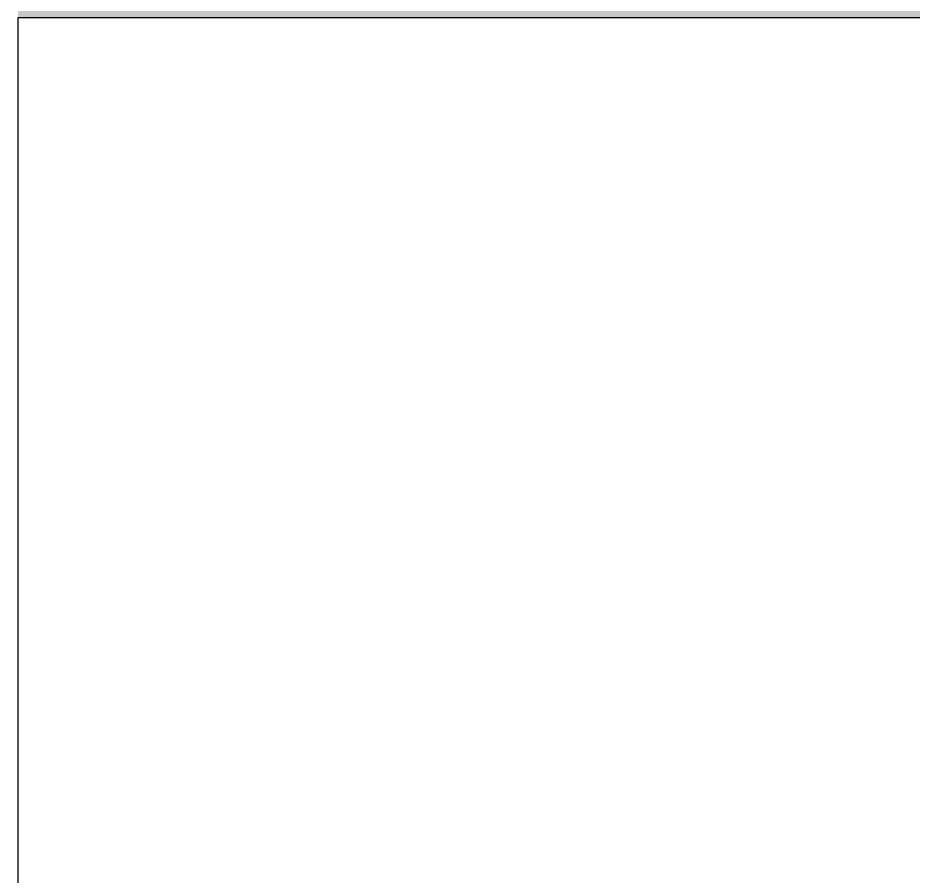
# Model space of a CAD drawing. Header units: inches. Extents: x -4061 to -1937, y 9836 to 11171.
# Drawn here: x -3133.1237 to -3132.7424, y 10360.5737 to 10360.9394 of the extents above; entities that cross this region are included whole.
import ezdxf

# ---------------------------------------------------------------- set-up
doc = ezdxf.new("R2010")
doc.units = ezdxf.units.IN
doc.header["$MEASUREMENT"] = 0
for name, color, linetype, lineweight in [('A-DOOR', 31, 'Continuous', 18), ('A-DOOR-FRAM', 31, 'Continuous', 30), ('I-WALL-1', 2, 'Continuous', 5)]:
    doc.layers.add(name, color=color, linetype=linetype, lineweight=lineweight)

# ---------------------------------------------------------------- blocks, each defined once
blk = doc.blocks.new('HOLLOW METAL - UNIT DOOR-1956233-ENLARGED RCP - 1ST FLOOR PLAN - WEST')
at = {"layer": 'A-DOOR-FRAM'}
for p, q in [((20, -2.5), (20, 3.25)), ((18, -2.5), (20, -2.5))]:
    blk.add_line(p, q, dxfattribs=at)

msp = doc.modelspace()

# ---------------------------------------------------------------- hatches: boundary and pattern name
at = {"layer": 'I-WALL-1'}
msp.add_hatch(color=256, dxfattribs=at).paths.add_polyline_path([(-3100.33802, 10355.1894), (-3095.12374, 10355.1894), (-3095.12374, 10357.1269), (-3095.74874, 10357.1269), (-3095.74874, 10359.0019), (-3095.12374, 10359.0019), (-3095.12374, 10360.9394), (-3093.12374, 10360.9394), (-3093.12374, 10361.1894), (-3133.12374, 10361.1894), (-3133.12374, 10360.9394), (-3131.12374, 10360.9394), (-3131.12374, 10359.0019), (-3130.49874, 10359.0019), (-3130.49874, 10357.1269), (-3131.12374, 10357.1269), (-3131.12374, 10355.1894), (-3104.99492, 10355.1894)], flags=0)

# ---------------------------------------------------------------- block references
at = {"layer": 'A-DOOR', "rotation": 180}
msp.add_blockref('HOLLOW METAL - UNIT DOOR-1956233-ENLARGED RCP - 1ST FLOOR PLAN - WEST', (-3113.12374, 10358.4394), dxfattribs=at)

doc.saveas('drawing.dxf')
